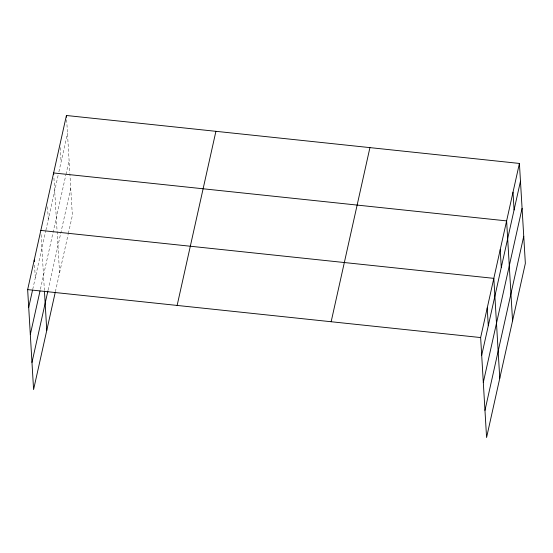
<?xml version="1.0" encoding="UTF-8"?>
<svg xmlns="http://www.w3.org/2000/svg" width="553" height="553" viewBox="0 0 553 553"><rect width="100%" height="100%" fill="white"/><g stroke="black" fill="none" stroke-linecap="round" stroke-linejoin="round"><path stroke-width="0.41" stroke-dasharray="2.77 2.07" d="M32.738 289.316L45.726 230.967M45.913 230.145L58.162 175.149M58.888 171.865L67.48 133.287M40.39 289.295L65.8 175.17M65.987 174.354L69.09 160.398M48.083 290.118L70.749 188.331M55.362 291.784L68.157 234.327M68.344 233.504L72.36 215.442L69.899 173.939M66.678 119.731L69.844 173.096M60.229 147.616L61.086 162.015M53.931 178.038L57.049 230.553M57.104 231.403L59.565 272.906M47.53 206.767L48.291 219.472M41.088 234.652L44.406 290.553M34.542 265.094L35.295 277.806"/><path stroke-width="0.83" d="M55.182 292.606L33.588 389.561L27.65 289.613L66.422 115.494L519.412 163.439L525.35 263.387L486.578 437.506L480.64 337.558L519.412 163.439M28.708 307.406L32.551 290.138M30.318 334.517L40.023 290.94M31.977 362.45L47.904 290.94M177.133 305.436L215.912 131.317M331.15 321.735L369.929 147.616M481.691 355.344L520.47 181.225M483.301 382.455L522.08 208.336M484.967 410.395L523.739 236.269M40.832 230.414L493.822 278.353L499.76 378.307M27.65 289.613L480.64 337.558M513.011 192.168L514.069 209.953M512.555 320.844L506.617 220.896L53.627 172.958L53.731 174.651M500.216 249.624L501.274 267.417M487.228 307.952L488.285 325.745M66.422 115.494L66.526 117.188M44.454 291.396L46.77 330.362M34.245 260.014L34.341 261.707"/></g></svg>
